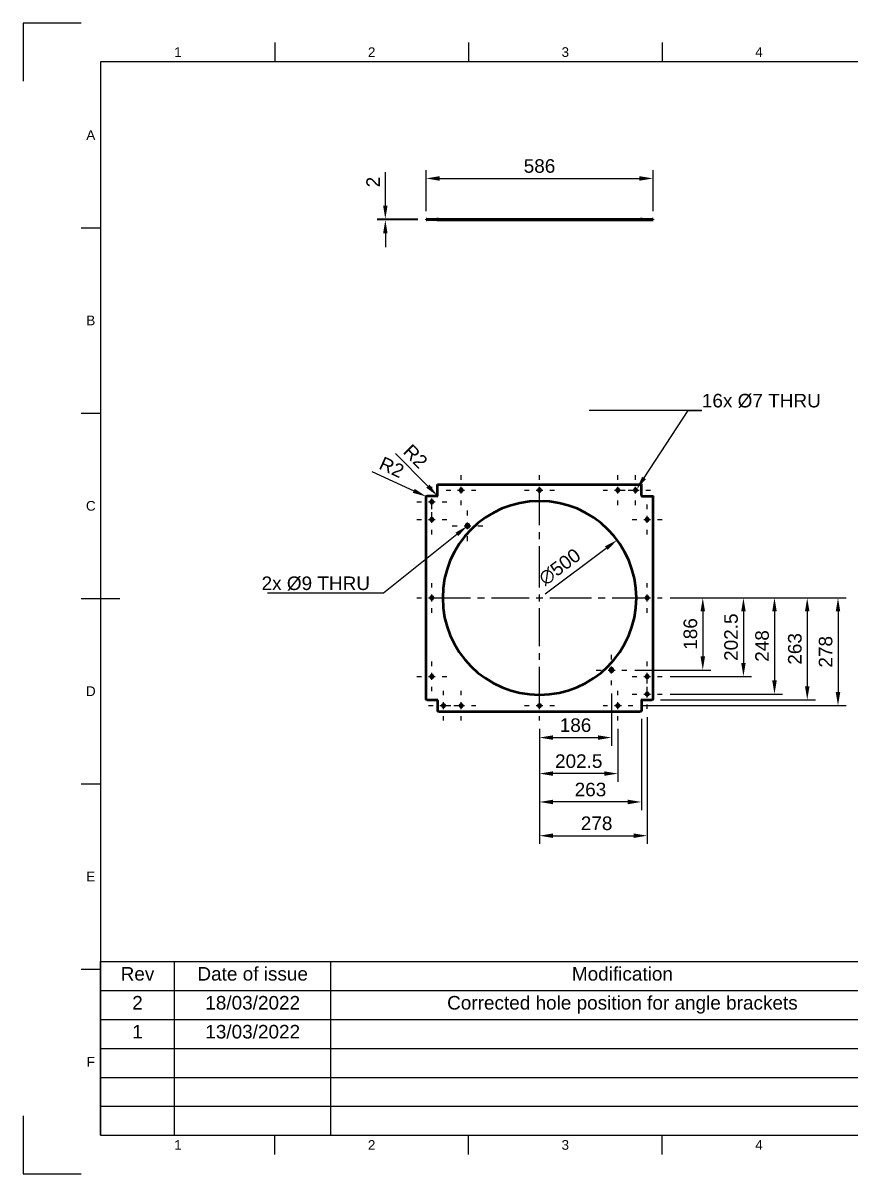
# Model space of a CAD drawing. Header units: millimetres. Extents: x 0 to 420, y 0 to 297.
# Drawn here: x 0 to 213.7, y 0 to 297 of the extents above; entities that cross this region are included whole.
import ezdxf
from ezdxf import colors
from ezdxf.entities.mleader import LeaderData, LeaderLine
from ezdxf.enums import TextEntityAlignment as Align
from ezdxf.math import Vec2, Vec3

# ---------------------------------------------------------------- set-up
doc = ezdxf.new("R2010")
doc.units = ezdxf.units.MM
doc.header["$LTSCALE"] = 0.75
doc.linetypes.add('CENTER2', pattern=[28.575, 19.05, -3.175, 3.175, -3.175])
for name, color, linetype, lineweight in [('Annotations', 7, 'Continuous', 25), ('BOM', 7, 'Continuous', 25), ('Border', 7, 'Continuous', 25), ('Center Lines', 7, 'CENTER2', 25), ('Dimensions', 7, 'Continuous', 25), ('Visible', 7, 'Continuous', 50)]:
    doc.layers.add(name, color=color, linetype=linetype, lineweight=lineweight)
doc.styles.add('FusionTitle', font='arial.ttf')
doc.styles.get("Standard").update_dxf_attribs({"font": 'arial.ttf'})
doc.dimstyles.new('ISO-25', dxfattribs={"dimtxt": 3.5, "dimasz": 3.5, "dimexe": 2.1, "dimexo": 2.1, "dimgap": 1.4, "dimtad": 1, "dimzin": 12, "dimdsep": 46, "dimtxsty": 'Standard', "dimcen": 0, "dimclrd": 256, "dimclre": 256, "dimclrt": 256, "dimazin": 3, "dimtp": 0.1, "dimtm": 0.1, "dimtfac": 0.714286, "dimtmove": 0, "dimatfit": 3, "dimfxl": 1, "dimtzin": 12, "dimarcsym": 0})

# ---------------------------------------------------------------- blocks, each defined once
blk = doc.blocks.new('ISO_A3_SHEET')
at = {"layer": 'Border'}
for p, q in [((65, 292), (65, 287)), ((115, 292), (115, 287)), ((165, 292), (165, 287)), ((410, 287), (20, 287)), ((20, 287), (20, 10)), ((15, 244.16666), (20, 244.16666)), ((15, 196.33333), (20, 196.33333)), ((15, 148.5), (25, 148.5)), ((15, 100.66667), (20, 100.66667)), ((15, 52.83334), (20, 52.83334)), ((20, 10), (410, 10)), ((65, 5), (65, 10)), ((115, 5), (115, 10)), ((165, 5), (165, 10))]:
    blk.add_line(p, q, dxfattribs=at)
at = {"layer": 'Defpoints'}
for p, q in [((15, 297), (0, 297)), ((0, 297), (0, 282)), ((0, 15), (0, 0)), ((0, 0), (15, 0))]:
    blk.add_line(p, q, dxfattribs=at)
at = {"layer": 'Border', "style": 'FusionTitle'}
for s, p in [('1', (40, 289.5)), ('2', (90, 289.5)), ('3', (140, 289.5)), ('4', (190, 289.5)), ('A', (17.5, 268.08333)), ('B', (17.5, 220.25)), ('C', (17.5, 172.41667)), ('D', (17.5, 124.58334)), ('E', (17.5, 76.75001)), ('F', (17.5, 28.91668)), ('1', (40, 7.5)), ('2', (90, 7.5)), ('3', (140, 7.5)), ('4', (190, 7.5))]:
    blk.add_text(s, height=2.5, dxfattribs=at).set_placement(p, align=Align.MIDDLE)
blk = doc.blocks.new('*D42')
at = {"layer": 'Defpoints', "color": 0, "transparency": 16777216}
for p in [(153.382136, 163.587966), (113.293736, 133.706196)]:
    blk.add_point(p, dxfattribs=at)
at = {"layer": 'Dimensions', "lineweight": -2, "transparency": 16777216}
blk.add_line((134.780559, 149.722407), (150.575948, 161.496242), dxfattribs=at)
at = {"layer": 'Dimensions', "transparency": 16777216}
blk.add_solid([(150.227327, 161.96394), (150.924569, 161.028544), (153.382136, 163.587966)], dxfattribs=at)
at = {"layer": 'Dimensions', "transparency": 16777216, "insert": (138.561655, 156.637884), "char_height": 3.5, "attachment_point": 5, "rotation": 36.70071438}
blk.add_mtext('∅500', dxfattribs=at)
blk = doc.blocks.new('*U8')
at = {"layer": 'Center Lines', "color": 0, "ltscale": 0.75, "transparency": 16777216}
for p, q in [((0, 2.678906), (0, 28.5)), ((-28.5, 0), (-2.678906, 0)), ((2.678906, 0), (28.5, 0)), ((0, -28.5), (0, -2.678906))]:
    blk.add_line(p, q, dxfattribs=at)
at = {"layer": 'Center Lines', "color": 0, "linetype": 'Continuous', "ltscale": 0.75, "transparency": 16777216}
for p, q in [((-0.892969, 0), (0.892969, 0)), ((0, -0.892969), (0, 0.892969))]:
    blk.add_line(p, q, dxfattribs=at)
blk = doc.blocks.new('*U9')
at = {"layer": 'Center Lines', "color": 0, "ltscale": 0.75, "transparency": 16777216}
for p, q in [((0, 2.678906), (0, 3.85)), ((-3.85, 0), (-2.678906, 0)), ((2.678906, 0), (3.85, 0)), ((0, -3.85), (0, -2.678906))]:
    blk.add_line(p, q, dxfattribs=at)
at = {"layer": 'Center Lines', "color": 0, "linetype": 'Continuous', "ltscale": 0.75, "transparency": 16777216}
for p, q in [((-0.892969, 0), (0.892969, 0)), ((0, -0.892969), (0, 0.892969))]:
    blk.add_line(p, q, dxfattribs=at)
blk = doc.blocks.new('*U10')
at = {"layer": 'Center Lines', "color": 0, "ltscale": 0.75, "transparency": 16777216}
for p, q in [((0, 2.678906), (0, 3.85)), ((-3.85, 0), (-2.678906, 0)), ((2.678906, 0), (3.85, 0)), ((0, -3.85), (0, -2.678906))]:
    blk.add_line(p, q, dxfattribs=at)
at = {"layer": 'Center Lines', "color": 0, "linetype": 'Continuous', "ltscale": 0.75, "transparency": 16777216}
for p, q in [((-0.892969, 0), (0.892969, 0)), ((0, -0.892969), (0, 0.892969))]:
    blk.add_line(p, q, dxfattribs=at)
blk = doc.blocks.new('*U11')
at = {"layer": 'Center Lines', "color": 0, "ltscale": 0.75, "transparency": 16777216}
for p, q in [((0, 2.678906), (0, 3.85)), ((-3.85, 0), (-2.678906, 0)), ((2.678906, 0), (3.85, 0)), ((0, -3.85), (0, -2.678906))]:
    blk.add_line(p, q, dxfattribs=at)
at = {"layer": 'Center Lines', "color": 0, "linetype": 'Continuous', "ltscale": 0.75, "transparency": 16777216}
for p, q in [((-0.892969, 0), (0.892969, 0)), ((0, -0.892969), (0, 0.892969))]:
    blk.add_line(p, q, dxfattribs=at)
blk = doc.blocks.new('*U12')
at = {"layer": 'Center Lines', "color": 0, "ltscale": 0.75, "transparency": 16777216}
for p, q in [((0, 2.678906), (0, 3.85)), ((-3.85, 0), (-2.678906, 0)), ((2.678906, 0), (3.85, 0)), ((0, -3.85), (0, -2.678906))]:
    blk.add_line(p, q, dxfattribs=at)
at = {"layer": 'Center Lines', "color": 0, "linetype": 'Continuous', "ltscale": 0.75, "transparency": 16777216}
for p, q in [((-0.892969, 0), (0.892969, 0)), ((0, -0.892969), (0, 0.892969))]:
    blk.add_line(p, q, dxfattribs=at)
blk = doc.blocks.new('*U13')
at = {"layer": 'Center Lines', "color": 0, "ltscale": 0.75, "transparency": 16777216}
for p, q in [((0, 2.678906), (0, 3.85)), ((-3.85, 0), (-2.678906, 0)), ((2.678906, 0), (3.85, 0)), ((0, -3.85), (0, -2.678906))]:
    blk.add_line(p, q, dxfattribs=at)
at = {"layer": 'Center Lines', "color": 0, "linetype": 'Continuous', "ltscale": 0.75, "transparency": 16777216}
for p, q in [((-0.892969, 0), (0.892969, 0)), ((0, -0.892969), (0, 0.892969))]:
    blk.add_line(p, q, dxfattribs=at)
blk = doc.blocks.new('*U14')
at = {"layer": 'Center Lines', "color": 0, "ltscale": 0.75, "transparency": 16777216}
for p, q in [((0, 2.678906), (0, 3.85)), ((-3.85, 0), (-2.678906, 0)), ((2.678906, 0), (3.85, 0)), ((0, -3.85), (0, -2.678906))]:
    blk.add_line(p, q, dxfattribs=at)
at = {"layer": 'Center Lines', "color": 0, "linetype": 'Continuous', "ltscale": 0.75, "transparency": 16777216}
for p, q in [((-0.892969, 0), (0.892969, 0)), ((0, -0.892969), (0, 0.892969))]:
    blk.add_line(p, q, dxfattribs=at)
blk = doc.blocks.new('*U15')
at = {"layer": 'Center Lines', "color": 0, "ltscale": 0.75, "transparency": 16777216}
for p, q in [((0, 2.678906), (0, 3.85)), ((-3.85, 0), (-2.678906, 0)), ((2.678906, 0), (3.85, 0)), ((0, -3.85), (0, -2.678906))]:
    blk.add_line(p, q, dxfattribs=at)
at = {"layer": 'Center Lines', "color": 0, "linetype": 'Continuous', "ltscale": 0.75, "transparency": 16777216}
for p, q in [((-0.892969, 0), (0.892969, 0)), ((0, -0.892969), (0, 0.892969))]:
    blk.add_line(p, q, dxfattribs=at)
blk = doc.blocks.new('*U16')
at = {"layer": 'Center Lines', "color": 0, "ltscale": 0.75, "transparency": 16777216}
for p, q in [((0, 2.678906), (0, 3.85)), ((-3.85, 0), (-2.678906, 0)), ((2.678906, 0), (3.85, 0)), ((0, -3.85), (0, -2.678906))]:
    blk.add_line(p, q, dxfattribs=at)
at = {"layer": 'Center Lines', "color": 0, "linetype": 'Continuous', "ltscale": 0.75, "transparency": 16777216}
for p, q in [((-0.892969, 0), (0.892969, 0)), ((0, -0.892969), (0, 0.892969))]:
    blk.add_line(p, q, dxfattribs=at)
blk = doc.blocks.new('*U17')
at = {"layer": 'Center Lines', "color": 0, "ltscale": 0.75, "transparency": 16777216}
for p, q in [((0, 2.678906), (0, 3.85)), ((-3.85, 0), (-2.678906, 0)), ((2.678906, 0), (3.85, 0)), ((0, -3.85), (0, -2.678906))]:
    blk.add_line(p, q, dxfattribs=at)
at = {"layer": 'Center Lines', "color": 0, "linetype": 'Continuous', "ltscale": 0.75, "transparency": 16777216}
for p, q in [((-0.892969, 0), (0.892969, 0)), ((0, -0.892969), (0, 0.892969))]:
    blk.add_line(p, q, dxfattribs=at)
blk = doc.blocks.new('*U18')
at = {"layer": 'Center Lines', "color": 0, "ltscale": 0.75, "transparency": 16777216}
for p, q in [((0, 2.678906), (0, 3.849992)), ((-3.849992, 0), (-2.678906, 0)), ((2.678906, 0), (3.849992, 0)), ((0, -3.849992), (0, -2.678906))]:
    blk.add_line(p, q, dxfattribs=at)
at = {"layer": 'Center Lines', "color": 0, "linetype": 'Continuous', "ltscale": 0.75, "transparency": 16777216}
for p, q in [((-0.892969, 0), (0.892969, 0)), ((0, -0.892969), (0, 0.892969))]:
    blk.add_line(p, q, dxfattribs=at)
blk = doc.blocks.new('*U19')
at = {"layer": 'Center Lines', "color": 0, "ltscale": 0.75, "transparency": 16777216}
for p, q in [((0, 2.678906), (0, 3.85)), ((-3.85, 0), (-2.678906, 0)), ((2.678906, 0), (3.85, 0)), ((0, -3.85), (0, -2.678906))]:
    blk.add_line(p, q, dxfattribs=at)
at = {"layer": 'Center Lines', "color": 0, "linetype": 'Continuous', "ltscale": 0.75, "transparency": 16777216}
for p, q in [((-0.892969, 0), (0.892969, 0)), ((0, -0.892969), (0, 0.892969))]:
    blk.add_line(p, q, dxfattribs=at)
blk = doc.blocks.new('*U20')
at = {"layer": 'Center Lines', "color": 0, "ltscale": 0.75, "transparency": 16777216}
for p, q in [((0, 2.678906), (0, 3.85)), ((-3.85, 0), (-2.678906, 0)), ((2.678906, 0), (3.85, 0)), ((0, -3.85), (0, -2.678906))]:
    blk.add_line(p, q, dxfattribs=at)
at = {"layer": 'Center Lines', "color": 0, "linetype": 'Continuous', "ltscale": 0.75, "transparency": 16777216}
for p, q in [((-0.892969, 0), (0.892969, 0)), ((0, -0.892969), (0, 0.892969))]:
    blk.add_line(p, q, dxfattribs=at)
blk = doc.blocks.new('*U21')
at = {"layer": 'Center Lines', "color": 0, "ltscale": 0.75, "transparency": 16777216}
for p, q in [((0, 2.678906), (0, 3.85)), ((-3.85, 0), (-2.678906, 0)), ((2.678906, 0), (3.85, 0)), ((0, -3.85), (0, -2.678906))]:
    blk.add_line(p, q, dxfattribs=at)
at = {"layer": 'Center Lines', "color": 0, "linetype": 'Continuous', "ltscale": 0.75, "transparency": 16777216}
for p, q in [((-0.892969, 0), (0.892969, 0)), ((0, -0.892969), (0, 0.892969))]:
    blk.add_line(p, q, dxfattribs=at)
blk = doc.blocks.new('*U22')
at = {"layer": 'Center Lines', "color": 0, "ltscale": 0.75, "transparency": 16777216}
for p, q in [((0, 2.678906), (0, 3.849994)), ((-3.849994, 0), (-2.678906, 0)), ((2.678906, 0), (3.849994, 0)), ((0, -3.849994), (0, -2.678906))]:
    blk.add_line(p, q, dxfattribs=at)
at = {"layer": 'Center Lines', "color": 0, "linetype": 'Continuous', "ltscale": 0.75, "transparency": 16777216}
for p, q in [((-0.892969, 0), (0.892969, 0)), ((0, -0.892969), (0, 0.892969))]:
    blk.add_line(p, q, dxfattribs=at)
blk = doc.blocks.new('*U23')
at = {"layer": 'Center Lines', "color": 0, "ltscale": 0.75, "transparency": 16777216}
for p, q in [((0, 2.678906), (0, 3.849995)), ((-3.849995, 0), (-2.678906, 0)), ((2.678906, 0), (3.849995, 0)), ((0, -3.849995), (0, -2.678906))]:
    blk.add_line(p, q, dxfattribs=at)
at = {"layer": 'Center Lines', "color": 0, "linetype": 'Continuous', "ltscale": 0.75, "transparency": 16777216}
for p, q in [((-0.892969, 0), (0.892969, 0)), ((0, -0.892969), (0, 0.892969))]:
    blk.add_line(p, q, dxfattribs=at)
blk = doc.blocks.new('*U24')
at = {"layer": 'Center Lines', "color": 0, "ltscale": 0.75, "transparency": 16777216}
for p, q in [((0, 2.678906), (0, 3.849993)), ((-3.849993, 0), (-2.678906, 0)), ((2.678906, 0), (3.849993, 0)), ((0, -3.849993), (0, -2.678906))]:
    blk.add_line(p, q, dxfattribs=at)
at = {"layer": 'Center Lines', "color": 0, "linetype": 'Continuous', "ltscale": 0.75, "transparency": 16777216}
for p, q in [((-0.892969, 0), (0.892969, 0)), ((0, -0.892969), (0, 0.892969))]:
    blk.add_line(p, q, dxfattribs=at)
blk = doc.blocks.new('*D43')
at = {"layer": 'Defpoints', "color": 0, "transparency": 16777216}
for p in [(161.137405, 119.997287), (133.337942, 116.99726), (161.137405, 87.287321)]:
    blk.add_point(p, dxfattribs=at)
at = {"layer": 'Dimensions', "lineweight": -2, "transparency": 16777216}
for p, q in [((161.137405, 117.897287), (161.137405, 85.187321)), ((133.337942, 114.89726), (133.337942, 85.187321)), ((136.837942, 87.287321), (157.637405, 87.287321))]:
    blk.add_line(p, q, dxfattribs=at)
at = {"layer": 'Dimensions', "transparency": 16777216}
for points in [[(136.837942, 87.870654), (136.837942, 86.703988), (133.337942, 87.287321)], [(157.637405, 87.870654), (157.637405, 86.703988), (161.137405, 87.287321)]]:
    blk.add_solid(points, dxfattribs=at)
at = {"layer": 'Dimensions', "transparency": 16777216, "insert": (148.07817, 90.474326), "char_height": 3.5, "attachment_point": 5}
blk.add_mtext('278', dxfattribs=at)
blk = doc.blocks.new('*U26')
at = {"layer": 'Center Lines', "color": 0, "ltscale": 0.75, "transparency": 16777216}
for p, q in [((0, 2.678906), (0, 3.95)), ((-3.95, 0), (-2.678906, 0)), ((2.678906, 0), (3.95, 0)), ((0, -3.95), (0, -2.678906))]:
    blk.add_line(p, q, dxfattribs=at)
at = {"layer": 'Center Lines', "color": 0, "linetype": 'Continuous', "ltscale": 0.75, "transparency": 16777216}
for p, q in [((-0.892969, 0), (0.892969, 0)), ((0, -0.892969), (0, 0.892969))]:
    blk.add_line(p, q, dxfattribs=at)
blk = doc.blocks.new('*U27')
at = {"layer": 'Center Lines', "color": 0, "ltscale": 0.75, "transparency": 16777216}
for p, q in [((0, 2.678906), (0, 3.95)), ((-3.95, 0), (-2.678906, 0)), ((2.678906, 0), (3.95, 0)), ((0, -3.95), (0, -2.678906))]:
    blk.add_line(p, q, dxfattribs=at)
at = {"layer": 'Center Lines', "color": 0, "linetype": 'Continuous', "ltscale": 0.75, "transparency": 16777216}
for p, q in [((-0.892969, 0), (0.892969, 0)), ((0, -0.892969), (0, 0.892969))]:
    blk.add_line(p, q, dxfattribs=at)
blk = doc.blocks.new('*D44')
at = {"layer": 'Defpoints', "color": 0, "transparency": 16777216}
for p in [(151.93753, 126.096857), (133.337942, 116.99726), (151.93753, 112.610117)]:
    blk.add_point(p, dxfattribs=at)
at = {"layer": 'Dimensions', "lineweight": -2, "transparency": 16777216}
for p, q in [((151.93753, 123.996857), (151.93753, 110.510117)), ((133.337942, 114.89726), (133.337942, 110.510117)), ((136.837942, 112.610117), (148.43753, 112.610117))]:
    blk.add_line(p, q, dxfattribs=at)
at = {"layer": 'Dimensions', "transparency": 16777216}
for points in [[(136.837942, 113.193451), (136.837942, 112.026784), (133.337942, 112.610117)], [(148.43753, 113.193451), (148.43753, 112.026784), (151.93753, 112.610117)]]:
    blk.add_solid(points, dxfattribs=at)
at = {"layer": 'Dimensions', "transparency": 16777216, "insert": (142.637736, 115.797123), "char_height": 3.5, "attachment_point": 5}
blk.add_mtext('186', dxfattribs=at)
blk = doc.blocks.new('*D45')
at = {"layer": 'Defpoints', "color": 0, "transparency": 16777216}
for p in [(164.987936, 148.647081), (155.88753, 130.046857), (175.487936, 130.046857)]:
    blk.add_point(p, dxfattribs=at)
at = {"layer": 'Dimensions', "lineweight": -2, "transparency": 16777216}
for p, q in [((167.087936, 148.647081), (177.587936, 148.647081)), ((175.487936, 145.147081), (175.487936, 133.546857)), ((157.98753, 130.046857), (177.587936, 130.046857))]:
    blk.add_line(p, q, dxfattribs=at)
at = {"layer": 'Dimensions', "transparency": 16777216}
for points in [[(174.904603, 145.147081), (176.071269, 145.147081), (175.487936, 148.647081)], [(174.904603, 133.546857), (176.071269, 133.546857), (175.487936, 130.046857)]]:
    blk.add_solid(points, dxfattribs=at)
at = {"layer": 'Dimensions', "transparency": 16777216, "insert": (172.300931, 139.346969), "char_height": 3.5, "attachment_point": 5, "rotation": 90}
blk.add_mtext('186', dxfattribs=at)
blk = doc.blocks.new('*D46')
at = {"layer": 'Defpoints', "color": 0, "transparency": 16777216}
for p in [(164.987936, 148.647081), (164.987942, 128.397081), (185.987942, 128.397081)]:
    blk.add_point(p, dxfattribs=at)
at = {"layer": 'Dimensions', "lineweight": -2, "transparency": 16777216}
for p, q in [((167.087936, 148.647081), (188.087942, 148.647081)), ((185.987942, 145.147081), (185.987942, 131.897081)), ((167.087942, 128.397081), (188.087942, 128.397081))]:
    blk.add_line(p, q, dxfattribs=at)
at = {"layer": 'Dimensions', "transparency": 16777216}
for points in [[(185.404609, 145.147081), (186.571276, 145.147081), (185.987942, 148.647081)], [(185.404609, 131.897081), (186.571276, 131.897081), (185.987942, 128.397081)]]:
    blk.add_solid(points, dxfattribs=at)
at = {"layer": 'Dimensions', "transparency": 16777216, "insert": (182.800937, 138.522081), "char_height": 3.5, "attachment_point": 5, "rotation": 90}
blk.add_mtext('202.5', dxfattribs=at)
blk = doc.blocks.new('*D47')
at = {"layer": 'Defpoints', "color": 0, "transparency": 16777216}
for p in [(164.987936, 148.647081), (164.987405, 123.847287), (193.997511, 123.847287)]:
    blk.add_point(p, dxfattribs=at)
at = {"layer": 'Dimensions', "lineweight": -2, "transparency": 16777216}
for p, q in [((167.087936, 148.647081), (196.097511, 148.647081)), ((193.997511, 145.147081), (193.997511, 127.347287)), ((167.087405, 123.847287), (196.097511, 123.847287))]:
    blk.add_line(p, q, dxfattribs=at)
at = {"layer": 'Dimensions', "transparency": 16777216}
for points in [[(193.414177, 145.147081), (194.580844, 145.147081), (193.997511, 148.647081)], [(193.414177, 127.347287), (194.580844, 127.347287), (193.997511, 123.847287)]]:
    blk.add_solid(points, dxfattribs=at)
at = {"layer": 'Dimensions', "transparency": 16777216, "insert": (190.810505, 136.247184), "char_height": 3.5, "attachment_point": 5, "rotation": 90}
blk.add_mtext('248', dxfattribs=at)
blk = doc.blocks.new('*D48')
at = {"layer": 'Defpoints', "color": 0, "transparency": 16777216}
for p in [(164.987936, 148.647081), (157.437942, 120.847251), (210.399892, 120.847251)]:
    blk.add_point(p, dxfattribs=at)
at = {"layer": 'Dimensions', "lineweight": -2, "transparency": 16777216}
for p, q in [((167.087936, 148.647081), (212.499892, 148.647081)), ((210.399892, 145.147081), (210.399892, 124.347251)), ((159.537942, 120.847251), (212.499892, 120.847251))]:
    blk.add_line(p, q, dxfattribs=at)
at = {"layer": 'Dimensions', "transparency": 16777216}
for points in [[(209.816558, 145.147081), (210.983225, 145.147081), (210.399892, 148.647081)], [(209.816558, 124.347251), (210.983225, 124.347251), (210.399892, 120.847251)]]:
    blk.add_solid(points, dxfattribs=at)
at = {"layer": 'Dimensions', "transparency": 16777216, "insert": (207.212886, 134.747166), "char_height": 3.5, "attachment_point": 5, "rotation": 90}
blk.add_mtext('278', dxfattribs=at)
blk = doc.blocks.new('*D49')
at = {"layer": 'Defpoints', "color": 0, "transparency": 16777216}
for p in [(159.637936, 119.547081), (133.337942, 116.99726), (133.337942, 95.99726)]:
    blk.add_point(p, dxfattribs=at)
at = {"layer": 'Dimensions', "lineweight": -2, "transparency": 16777216}
for p, q in [((159.637936, 117.447081), (159.637936, 93.89726)), ((133.337942, 114.89726), (133.337942, 93.89726)), ((156.137936, 95.99726), (136.837942, 95.99726))]:
    blk.add_line(p, q, dxfattribs=at)
at = {"layer": 'Dimensions', "transparency": 16777216}
for points in [[(136.837942, 96.580593), (136.837942, 95.413926), (133.337942, 95.99726)], [(156.137936, 96.580593), (156.137936, 95.413926), (159.637936, 95.99726)]]:
    blk.add_solid(points, dxfattribs=at)
at = {"layer": 'Dimensions', "transparency": 16777216, "insert": (146.487939, 99.185459), "char_height": 3.5, "attachment_point": 5}
blk.add_mtext('263', dxfattribs=at)
blk = doc.blocks.new('*D50')
at = {"layer": 'Defpoints', "color": 0, "transparency": 16777216}
for p in [(164.987936, 148.647081), (162.437936, 122.347081), (202.452364, 122.347081)]:
    blk.add_point(p, dxfattribs=at)
at = {"layer": 'Dimensions', "lineweight": -2, "transparency": 16777216}
for p, q in [((167.087936, 148.647081), (204.552364, 148.647081)), ((202.452364, 145.147081), (202.452364, 125.847081)), ((164.537936, 122.347081), (204.552364, 122.347081))]:
    blk.add_line(p, q, dxfattribs=at)
at = {"layer": 'Dimensions', "transparency": 16777216}
for points in [[(201.869031, 145.147081), (203.035697, 145.147081), (202.452364, 148.647081)], [(201.869031, 125.847081), (203.035697, 125.847081), (202.452364, 122.347081)]]:
    blk.add_solid(points, dxfattribs=at)
at = {"layer": 'Dimensions', "transparency": 16777216, "insert": (199.264165, 135.497081), "char_height": 3.5, "attachment_point": 5, "rotation": 90}
blk.add_mtext('263', dxfattribs=at)
blk = doc.blocks.new('*D52')
at = {"layer": 'Defpoints', "color": 0, "transparency": 16777216}
for p in [(162.637936, 256.892294), (104.037936, 246.392294), (162.637936, 246.392294)]:
    blk.add_point(p, dxfattribs=at)
at = {"layer": 'Dimensions', "lineweight": -2, "transparency": 16777216}
for p, q in [((104.037936, 248.492294), (104.037936, 258.992294)), ((162.637936, 248.492294), (162.637936, 258.992294)), ((107.537936, 256.892294), (159.137936, 256.892294))]:
    blk.add_line(p, q, dxfattribs=at)
at = {"layer": 'Dimensions', "transparency": 16777216}
for points in [[(107.537936, 257.475627), (107.537936, 256.308961), (104.037936, 256.892294)], [(159.137936, 257.475627), (159.137936, 256.308961), (162.637936, 256.892294)]]:
    blk.add_solid(points, dxfattribs=at)
at = {"layer": 'Dimensions', "transparency": 16777216, "insert": (133.337936, 260.0793), "char_height": 3.5, "attachment_point": 5}
blk.add_mtext('586', dxfattribs=at)
blk = doc.blocks.new('*D53')
at = {"layer": 'Defpoints', "color": 0, "transparency": 16777216}
for p in [(93.537936, 246.392294), (104.037936, 246.392294), (104.037936, 246.192294)]:
    blk.add_point(p, dxfattribs=at)
at = {"layer": 'Dimensions', "lineweight": -2, "transparency": 16777216}
for p, q in [((93.537936, 249.892294), (93.537936, 258.510507)), ((101.937936, 246.392294), (91.437936, 246.392294)), ((101.937936, 246.192294), (91.437936, 246.192294)), ((93.537936, 246.192294), (93.537936, 246.392294)), ((93.537936, 242.692294), (93.537936, 239.192294))]:
    blk.add_line(p, q, dxfattribs=at)
at = {"layer": 'Dimensions', "transparency": 16777216}
for points in [[(92.954603, 249.892294), (94.12127, 249.892294), (93.537936, 246.392294)], [(92.954603, 242.692294), (94.12127, 242.692294), (93.537936, 246.192294)]]:
    blk.add_solid(points, dxfattribs=at)
at = {"layer": 'Dimensions', "transparency": 16777216, "insert": (90.380774, 255.951401), "char_height": 3.5, "attachment_point": 5, "rotation": 90}
blk.add_mtext('2', dxfattribs=at)
blk = doc.blocks.new('*T38')
at = {"layer": 'BOM', "color": 0, "linetype": 'ByBlock', "lineweight": -2, "transparency": 16777216}
for p, q in [((0, 44.8), (210, 44.8)), ((0, 0), (0, 44.8)), ((19.110502, 0), (19.110502, 44.8)), ((59.479503, 0), (59.479503, 44.8)), ((210, 0), (210, 44.8)), ((0, 37.333333), (210, 37.333333)), ((0, 29.866667), (210, 29.866667)), ((0, 22.4), (210, 22.4)), ((0, 14.933333), (210, 14.933333)), ((0, 7.466667), (210, 7.466667)), ((0, 0), (210, 0))]:
    blk.add_line(p, q, dxfattribs=at)
at = {"layer": 'BOM', "color": 0, "transparency": 16777216, "char_height": 3.5, "attachment_point": 2}
for s, insert, width in [('Rev', (9.555251, 43.4), 16.310502), ('Date of issue', (39.295002, 43.4), 37.569001), ('Modification', (134.739751, 43.4), 147.720497), ('2', (9.555251, 35.933333), 16.310502), ('18/03/2022', (39.295002, 35.933333), 37.569001), ('Corrected hole position for angle brackets', (134.739751, 35.933333), 147.720497), ('1', (9.555251, 28.466667), 16.310502), ('13/03/2022', (39.295002, 28.466667), 37.569001)]:
    blk.add_mtext(s, dxfattribs=dict(at, insert=insert, width=width))
blk = doc.blocks.new('*D54')
at = {"layer": 'Defpoints', "color": 0, "transparency": 16777216}
for p in [(106.697133, 175.289117), (106.837936, 175.147081)]:
    blk.add_point(p, dxfattribs=at)
at = {"layer": 'Dimensions', "lineweight": -2, "transparency": 16777216}
blk.add_line((96.131154, 185.94762), (104.514678, 177.490683), dxfattribs=at)
at = {"layer": 'Dimensions', "transparency": 16777216}
blk.add_solid([(104.928951, 177.90136), (104.100405, 177.080006), (106.97874, 175.005044)], dxfattribs=at)
at = {"layer": 'Dimensions', "transparency": 16777216, "insert": (101.333047, 185.184669), "char_height": 3.5, "attachment_point": 5, "rotation": 314.75022911}
blk.add_mtext('R2', dxfattribs=at)
blk = doc.blocks.new('*D55')
at = {"layer": 'Defpoints', "color": 0, "transparency": 16777216}
for p in [(104.056179, 174.830533), (104.237936, 174.747081)]:
    blk.add_point(p, dxfattribs=at)
at = {"layer": 'Dimensions', "lineweight": -2, "transparency": 16777216}
for p, q in [((90.053484, 181.259733), (100.875425, 176.290945)), ((104.237936, 174.747081), (104.056179, 174.830533))]:
    blk.add_line(p, q, dxfattribs=at)
at = {"layer": 'Dimensions', "transparency": 16777216}
blk.add_solid([(101.118827, 176.82107), (100.632023, 175.760819), (104.056179, 174.830533)], dxfattribs=at)
at = {"layer": 'Dimensions', "transparency": 16777216, "insert": (95.191437, 182.374733), "char_height": 3.5, "attachment_point": 5, "rotation": 335.33822394}
blk.add_mtext('R2', dxfattribs=at)
blk = doc.blocks.new('*D56')
at = {"layer": 'Defpoints', "color": 0, "transparency": 16777216}
for p in [(133.337942, 116.99726), (153.587942, 116.997251), (133.337937, 103.321833)]:
    blk.add_point(p, dxfattribs=at)
at = {"layer": 'Dimensions', "lineweight": -2, "transparency": 16777216}
for p, q in [((133.337941, 114.89726), (133.337936, 101.221833)), ((153.587941, 114.897251), (153.587936, 101.221825)), ((150.087937, 103.321826), (136.837937, 103.321832))]:
    blk.add_line(p, q, dxfattribs=at)
at = {"layer": 'Dimensions', "transparency": 16777216}
for points in [[(136.837937, 103.905165), (136.837936, 102.738498), (133.337937, 103.321833)], [(150.087937, 103.90516), (150.087936, 102.738493), (153.587937, 103.321825)]]:
    blk.add_solid(points, dxfattribs=at)
at = {"layer": 'Dimensions', "transparency": 16777216, "insert": (143.462938, 106.508834), "char_height": 3.5, "attachment_point": 5}
blk.add_mtext('202.5', dxfattribs=at)

msp = doc.modelspace()

# ---------------------------------------------------------------- linework, layer by layer
at = {"layer": 'Visible', "extrusion": (0, 1, 0)}
for p, q in [((104.037936, 246.392294, 26.1), (104.037936, 246.192294, 26.1)), ((104.237936, 246.392294, 26.3), (106.837936, 246.392294, 26.3)), ((106.837936, 246.192294, 26.3), (104.237936, 246.192294, 26.3)), ((107.037936, 246.392294, 29.1), (107.037936, 246.192294, 29.1)), ((107.237936, 246.392294, 29.3), (159.437936, 246.392294, 29.3)), ((107.237936, 246.192294, 29.3), (159.437936, 246.192294, 29.3)), ((159.637936, 246.192294, 29.1), (159.637936, 246.392294, 29.1)), ((159.837936, 246.392294, 26.3), (162.437936, 246.392294, 26.3)), ((159.837936, 246.192294, 26.3), (162.437936, 246.192294, 26.3)), ((162.637936, 246.192294, 26.1), (162.637936, 246.392294, 26.1))]:
    msp.add_line(p, q, dxfattribs=at)
at = {"layer": 'Visible'}
for p, q in [((107.037936, 175.147081, 0.1), (107.037936, 177.747081, 0.1)), ((107.237936, 177.947081, 0.1), (159.437936, 177.947081, 0.1)), ((159.637936, 175.147081, 0.1), (159.637936, 177.747081, 0.1)), ((104.037936, 122.547081, 0.1), (104.037936, 174.747081, 0.1)), ((106.837936, 174.947081, 0.1), (104.237936, 174.947081, 0.1)), ((159.837936, 174.947081, 0.1), (162.437936, 174.947081, 0.1)), ((162.637936, 122.547081, 0.1), (162.637936, 174.747081, 0.1)), ((104.237936, 122.347081, 0.1), (106.837936, 122.347081, 0.1)), ((107.037936, 122.147081, 0.1), (107.037936, 119.547081, 0.1)), ((159.637936, 122.147081, 0.1), (159.637936, 119.547081, 0.1)), ((159.837936, 122.347081, 0.1), (162.437936, 122.347081, 0.1)), ((107.237936, 119.347081, 0.1), (159.437936, 119.347081, 0.1))]:
    msp.add_line(p, q, dxfattribs=at)
at = {"layer": 'Visible', "extrusion": (0, 0, -1)}
for centre, radius in [((-113.087942, 176.446714, -0.1), 0.35), ((-133.337942, 176.446714, -0.1), 0.349995), ((-153.587942, 176.446714, -0.1), 0.35), ((-158.13773, 176.446549, -0.1), 0.35), ((-105.538468, 173.446874, -0.1), 0.35), ((-133.337936, 148.647081, -0.1), 25), ((-105.53848, 168.897081, -0.1), 0.35), ((-161.137942, 168.897081, -0.1), 0.35), ((-105.53848, 148.647081, -0.1), 0.349993), ((-161.137942, 148.647081, -0.1), 0.349994), ((-105.53848, 128.397081, -0.1), 0.35), ((-161.137942, 128.397081, -0.1), 0.35), ((-161.137405, 123.847287, -0.1), 0.35), ((-108.538142, 120.847612, -0.1), 0.35), ((-113.087942, 120.847251, -0.1), 0.35), ((-133.337942, 120.847251, -0.1), 0.349992), ((-153.587942, 120.847251, -0.1), 0.35)]:
    msp.add_circle(centre, radius, dxfattribs=at)
at = {"layer": 'Visible', "extrusion": (2.8e-15, 0, -1)}
msp.add_circle((-114.738343, 167.247304, -0.1), 0.45, dxfattribs=at)
at = {"layer": 'Visible', "extrusion": (-1.3e-15, 0, -1)}
msp.add_circle((-151.93753, 130.046857, -0.1), 0.45, dxfattribs=at)
at = {"layer": 'Visible', "extrusion": (0, -1, 0)}
for centre, start, end in [((104.237936, 26.1, -246.392294), 90, 180), ((106.837936, 26.5, -246.192294), 270, 0), ((107.237936, 29.1, -246.392294), 90, 180), ((159.437936, 29.1, -246.392294), 0, 90), ((159.837936, 26.5, -246.192294), 180, 270), ((162.437936, 26.1, -246.392294), 0, 90)]:
    msp.add_arc(centre, 0.2, start, end, dxfattribs=at)
at = {"layer": 'Visible', "extrusion": (0, 1, 0)}
for centre, start, end in [((-104.237936, 26.1, 246.192294), 0, 90), ((-106.837936, 26.5, 246.392294), 180, 270), ((-107.237936, 29.1, 246.192294), 0, 90), ((-159.437936, 29.1, 246.192294), 90, 180), ((-159.837936, 26.5, 246.392294), 270, 0), ((-162.437936, 26.1, 246.192294), 90, 180)]:
    msp.add_arc(centre, 0.2, start, end, dxfattribs=at)
at = {"layer": 'Visible', "extrusion": (0, 0, -1)}
for centre, start, end in [((-107.237936, 177.747081, -0.1), 0, 90), ((-159.437936, 177.747081, -0.1), 90, 180), ((-104.237936, 174.747081, -0.1), 0, 90), ((-162.437936, 174.747081, -0.1), 90, 180), ((-104.237936, 122.547081, -0.1), 270, 0), ((-162.437936, 122.547081, -0.1), 180, 270), ((-107.237936, 119.547081, -0.1), 270, 0), ((-159.437936, 119.547081, -0.1), 180, 270)]:
    msp.add_arc(centre, 0.2, start, end, dxfattribs=at)
at = {"layer": 'Visible'}
for centre, start, end in [((106.837936, 175.147081, 0.1), 270, 0), ((159.837936, 175.147081, 0.1), 180, 270), ((106.837936, 122.147081, 0.1), 0, 90), ((159.837936, 122.147081, 0.1), 90, 180)]:
    msp.add_arc(centre, 0.2, start, end, dxfattribs=at)

# ---------------------------------------------------------------- block references
msp.add_blockref('*T38', (20, 10))
at = {"layer": 'Border'}
msp.add_blockref('ISO_A3_SHEET', (0, 0), dxfattribs=at)
at = {"layer": 'Center Lines', "ltscale": 0.75}
for name, p in [('*U12', (113.087942, 176.446714)), ('*U23', (133.337942, 176.446714)), ('*U11', (153.587942, 176.446714)), ('*U10', (158.13773, 176.446549)), ('*U13', (105.538468, 173.446874)), ('*U8', (133.337936, 148.647081)), ('*U14', (105.53848, 168.897081)), ('*U9', (161.137942, 168.897081)), ('*U26', (114.738343, 167.247304)), ('*U24', (105.53848, 148.647081)), ('*U22', (161.137942, 148.647081)), ('*U27', (151.93753, 130.046857)), ('*U15', (105.53848, 128.397081)), ('*U21', (161.137942, 128.397081)), ('*U20', (161.137405, 123.847287)), ('*U16', (108.538142, 120.847612)), ('*U17', (113.087942, 120.847251)), ('*U18', (133.337942, 120.847251)), ('*U19', (153.587942, 120.847251))]:
    msp.add_blockref(name, p, dxfattribs=at)

# ---------------------------------------------------------------- dimensions: what is measured, and where the dimension line sits
at = {"layer": 'Dimensions'}
for p1, p2, distance, picture, middle in [((104.037936, 246.392294), (162.637936, 246.392294), 10.5, '*D52', (133.337936, 260.0793)), ((104.037936, 246.192294), (104.037936, 246.392294), 10.5, '*D53', (90.380774, 255.951401)), ((153.587942, 116.997251), (133.337942, 116.99726), 13.675427, '*D56', (143.462938, 106.508834))]:
    dim = msp.add_aligned_dim(p1=p1, p2=p2, distance=distance, dimstyle='ISO-25', override={"dimlfac": 10, "dimclrd": 256, "dimclre": 256}, dxfattribs=at)
    dim.commit()
    dim.dimension.update_dxf_attribs({"geometry": picture, "text_midpoint": middle})
dim = msp.add_radius_dim(center=(106.837936, 175.147081), mpoint=(106.697133, 175.289117), dimstyle='ISO-25', override={"dimlfac": 10, "dimse1": 1, "dimclrd": 256, "dimclre": 256}, dxfattribs=at)
dim.commit()
dim.dimension.update_dxf_attribs({"geometry": '*D54', "text_midpoint": (99.090885, 182.961971), "dimtype": 164})
dim = msp.add_radius_dim(center=(104.237936, 174.747081), mpoint=(104.056179, 174.830533), dimstyle='ISO-25', override={"dimlfac": 10, "dimse1": 1, "dimclrd": 256, "dimclre": 256}, dxfattribs=at)
dim.commit()
dim.dimension.update_dxf_attribs({"geometry": '*D55', "text_midpoint": (95.191437, 182.374733)})
dim = msp.add_diameter_dim_2p(p1=(113.293736, 133.706196), p2=(153.382136, 163.587966), dimstyle='ISO-25', override={"dimlfac": 10}, dxfattribs=at)
dim.commit()
dim.dimension.update_dxf_attribs({"geometry": '*D42', "text_midpoint": (140.524822, 154.004163), "dimtype": 163})
for base, p2, picture, middle in [((175.487936, 130.046857), (155.88753, 130.046857), '*D45', (172.300931, 139.346969)), ((210.399892, 120.847251), (157.437942, 120.847251), '*D48', (207.212886, 134.747166)), ((202.452364, 122.347081), (162.437936, 122.347081), '*D50', (199.264165, 135.497081)), ((185.987942, 128.397081), (164.987942, 128.397081), '*D46', (182.800937, 138.522081))]:
    dim = msp.add_linear_dim(base=base, p1=(164.987936, 148.647081), p2=p2, angle=90, dimstyle='ISO-25', override={"dimlfac": 10, "dimclrd": 256, "dimclre": 256}, dxfattribs=at)
    dim.commit()
    dim.dimension.update_dxf_attribs({"geometry": picture, "text_midpoint": middle})
dim = msp.add_linear_dim(base=(193.997511, 123.847287), p1=(164.987936, 148.647081), p2=(164.987405, 123.847287), angle=90, dimstyle='ISO-25', override={"dimdec": 0, "dimlfac": 10, "dimtdec": 0}, dxfattribs=at)
dim.commit()
dim.dimension.update_dxf_attribs({"geometry": '*D47', "text_midpoint": (193.997511, 136.247184), "dimtype": 160})
for base, p2, override, picture, middle in [((151.93753, 112.610117), (151.93753, 126.096857), {"dimlfac": 10}, '*D44', (142.637736, 112.610117)), ((161.137405, 87.287321), (161.137405, 119.997287), {"dimdec": 0, "dimlfac": 10, "dimtdec": 0}, '*D43', (148.07817, 87.287321))]:
    dim = msp.add_linear_dim(base=base, p1=(133.337942, 116.99726), p2=p2, dimstyle='ISO-25', override=override, dxfattribs=at)
    dim.commit()
    dim.dimension.update_dxf_attribs({"geometry": picture, "text_midpoint": middle, "dimtype": 160})
dim = msp.add_linear_dim(base=(133.337942, 95.99726), p1=(159.637936, 119.547081), p2=(133.337942, 116.99726), dimstyle='ISO-25', override={"dimlfac": 10, "dimclrd": 256, "dimclre": 256}, dxfattribs=at)
dim.commit()
dim.dimension.update_dxf_attribs({"geometry": '*D49', "text_midpoint": (146.487939, 99.185459)})

# ---------------------------------------------------------------- leaders
at = {"layer": 'Annotations'}
ml = msp.add_multileader_mtext('Standard', dxfattribs=at)
ml.set_content('16x %%C7 THRU', color=256)
ml.set_leader_properties()
ml.build(insert=Vec2(0, 0))
ml.multileader.update_dxf_attribs({"text_left_attachment_type": 5, "text_right_attachment_type": 5, "dogleg_length": 3.5, "arrow_head_size": 3.5})
ctx = ml.context
ctx.base_point, ctx.char_height, ctx.arrow_head_size, ctx.landing_gap_size, ctx.plane_origin = Vec3(175.251394, 196.978416), 3.5, 3.5, 0, Vec3(88.184384, 176.105323)
ctx.left_attachment, ctx.right_attachment = 5, 5
notes = []
notes.append((ctx, [(0, (1, 1, 0), (171.751394, 196.978416), (1, 0), 3.5, [(0, [(158.39675, 176.68194)], 0, [])])]))
ctx.mtext.insert, ctx.mtext.flow_direction = Vec3(175.251394, 201.307338), 5
ml = msp.add_multileader_mtext('Standard', dxfattribs=at)
ml.set_content('2x %%C9 THRU', color=256)
ml.set_leader_properties()
ml.build(insert=Vec2(0, 0))
ml.multileader.update_dxf_attribs({"text_left_attachment_type": 5, "text_right_attachment_type": 5, "dogleg_length": 3.5, "arrow_head_size": 3.5})
ctx = ml.context
ctx.base_point, ctx.char_height, ctx.arrow_head_size, ctx.landing_gap_size, ctx.plane_origin = Vec3(62.125611, 149.850125), 3.5, 3.5, 0, Vec3(94.408195, 129.670917)
ctx.left_attachment, ctx.right_attachment, ctx.text_align_type = 5, 5, 2
notes.append((ctx, [(0, (1, 1, 0), (93.071722, 149.850125), (-1, 0), 3.5, [(0, [(114.738343, 167.247304)], 0, [])])]))
ctx.mtext.insert, ctx.mtext.alignment, ctx.mtext.flow_direction = Vec3(89.571722, 154.179047), 3, 5
for ctx, leaders in notes:
    for number, flags, end, landing, length, lines in leaders:
        leader = LeaderData()
        leader.index, (leader.has_last_leader_line, leader.has_dogleg_vector, leader.attachment_direction) = number, flags
        leader.last_leader_point, leader.dogleg_vector, leader.dogleg_length = Vec3(end), Vec3(landing), length
        for number, points, colour, breaks in lines:
            line = LeaderLine()
            line.index, line.vertices, line.color, line.breaks = number, Vec3.list(points), colors.encode_raw_color(colour), breaks
            leader.lines.append(line)
        ctx.leaders.append(leader)

doc.saveas('drawing.dxf')
